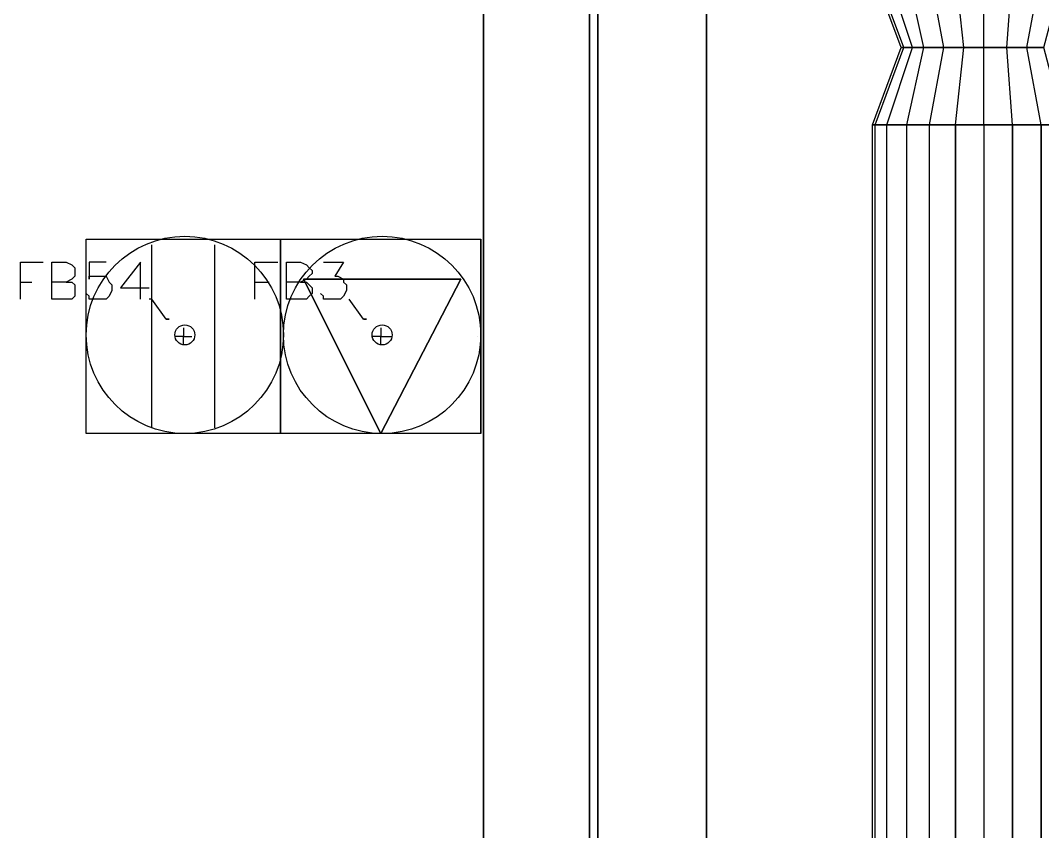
# Model space of a CAD drawing. Header units: metres. Extents: x 114 to 218, y 8 to 180.
# Drawn here: x 186.71 to 192.21, y 143.7 to 148.07 of the extents above; entities that cross this region are included whole.
import ezdxf

# ---------------------------------------------------------------- set-up
doc = ezdxf.new("R2010")
doc.units = ezdxf.units.M
doc.header["$MEASUREMENT"] = 0
for name, color, linetype in [('E-DATA-BOX', 7, 'Continuous'), ('E-FLOOR-BOX', 7, 'Continuous'), ('E-TFP-FLOOR BOX', 7, 'Continuous'), ('M-SA2S-Flex', 7, 'Continuous'), ('M-SA2S-Round', 7, 'Continuous'), ('S-3D-BEAM', 7, 'Continuous')]:
    doc.layers.add(name, color=color, linetype=linetype)

msp = doc.modelspace()

# ---------------------------------------------------------------- linework, layer by layer
at = {"layer": 'E-DATA-BOX', "color": 113, "true_color": 0x6edda5}
for points in [[(189.1849, 145.8444), (188.1082, 145.8444), (188.1082, 146.8903), (189.1849, 146.8903), (189.1849, 145.8444), (189.1849, 146.8903)], [(188.1082, 145.8444), (188.1082, 146.8903), (189.1849, 146.8903)], [(188.6466, 146.8903), (188.6466, 146.8903)], [(188.2313, 146.675), (189.0773, 146.675), (188.6466, 145.8444), (188.2313, 146.675), (188.2313, 146.675)], [(189.0773, 146.675), (188.2313, 146.675), (188.6466, 145.8444), (189.0773, 146.675)], [(188.1236, 146.3673), (188.1236, 146.3673)], [(189.1695, 146.3673), (189.1695, 146.3673)], [(188.6466, 145.8444), (188.6466, 145.8444)]]:
    msp.add_lwpolyline(points, dxfattribs=at)
msp.add_circle((188.6543, 146.375), 0.5307, dxfattribs=at)
msp.add_circle((188.6543, 146.375), 0.5307, dxfattribs=at)
msp.add_circle((188.6543, 146.375), 0.5307, dxfattribs=at)
at = {"layer": 'E-FLOOR-BOX', "color": 53, "true_color": 0xdddd6e}
for points in [[(188.1082, 146.8903), (188.1082, 145.8444), (187.0623, 145.8444), (187.0623, 146.8903), (188.1082, 146.8903)], [(187.5852, 146.8903), (187.5852, 146.8903)], [(187.416, 145.8751), (187.416, 146.8596)], [(187.7544, 145.8751), (187.7544, 146.8596)], [(187.0623, 146.3673), (187.0623, 146.3673)], [(188.1082, 146.3673), (188.1082, 146.3673)], [(187.5852, 145.8444), (187.5852, 145.8444)]]:
    msp.add_lwpolyline(points, dxfattribs=at)
msp.add_circle((187.5929, 146.375), 0.5307, dxfattribs=at)
msp.add_circle((187.5929, 146.375), 0.5307, dxfattribs=at)
msp.add_circle((187.5929, 146.375), 0.5307, dxfattribs=at)
at = {"layer": 'E-TFP-FLOOR BOX', "color": 53, "true_color": 0xdddd6e}
for points in [[(186.7085, 146.5673), (186.7085, 146.7673), (186.8315, 146.7673)], [(186.7085, 146.5673), (186.7085, 146.7673), (186.8315, 146.7673)], [(186.9546, 146.6596), (186.9853, 146.6596), (187.0007, 146.6442), (187.0007, 146.6288), (187.0007, 146.5981), (187.0007, 146.5827), (186.9853, 146.5673), (186.9546, 146.5673), (186.8777, 146.5673), (186.8777, 146.7673), (186.9546, 146.7673), (186.9853, 146.7519), (187.0007, 146.7365), (187.0007, 146.7211), (187.0007, 146.7057), (187.0007, 146.6904), (186.9853, 146.675), (186.9546, 146.6596), (186.8777, 146.6596)], [(186.9546, 146.6596), (186.9853, 146.6596), (187.0007, 146.6442), (187.0007, 146.6288), (187.0007, 146.5981), (187.0007, 146.5827), (186.9853, 146.5673), (186.9546, 146.5673), (186.8777, 146.5673), (186.8777, 146.7673), (186.9546, 146.7673), (186.9853, 146.7519), (187.0007, 146.7365), (187.0007, 146.7211), (187.0007, 146.7057), (187.0007, 146.6904), (186.9853, 146.675), (186.9546, 146.6596), (186.8777, 146.6596)], [(187.1699, 146.7673), (187.0776, 146.7673), (187.0776, 146.675), (187.0776, 146.6904), (187.1084, 146.6904), (187.1392, 146.6904), (187.1699, 146.6904), (187.1853, 146.6596), (187.2007, 146.6442), (187.2007, 146.6134), (187.1853, 146.5827), (187.1699, 146.5673), (187.1392, 146.5673), (187.1084, 146.5673), (187.0776, 146.5673), (187.0776, 146.5827), (187.0623, 146.5981)], [(187.1699, 146.7673), (187.0776, 146.7673), (187.0776, 146.675), (187.0776, 146.6904), (187.1084, 146.6904), (187.1392, 146.6904), (187.1699, 146.6904), (187.1853, 146.6596), (187.2007, 146.6442), (187.2007, 146.6134), (187.1853, 146.5827), (187.1699, 146.5673), (187.1392, 146.5673), (187.1084, 146.5673), (187.0776, 146.5673), (187.0776, 146.5827), (187.0623, 146.5981)], [(187.3545, 146.5673), (187.3545, 146.7673), (187.2468, 146.6288), (187.4006, 146.6288)], [(187.3545, 146.5673), (187.3545, 146.7673), (187.2468, 146.6288), (187.4006, 146.6288)], [(187.9698, 146.5673), (187.9698, 146.7673), (188.0928, 146.7673)], [(188.2159, 146.6596), (188.2466, 146.6596), (188.262, 146.6442), (188.2774, 146.6288), (188.2774, 146.5981), (188.262, 146.5827), (188.2466, 146.5673), (188.2159, 146.5673), (188.139, 146.5673), (188.139, 146.7673), (188.2159, 146.7673), (188.2466, 146.7519), (188.262, 146.7365), (188.2774, 146.7211), (188.2774, 146.7057), (188.262, 146.6904), (188.2466, 146.675), (188.2159, 146.6596), (188.139, 146.6596)], [(188.3389, 146.7673), (188.4466, 146.7673), (188.4005, 146.6904), (188.4158, 146.6904), (188.4466, 146.675), (188.4466, 146.6596), (188.462, 146.6442), (188.462, 146.6134), (188.4466, 146.5827), (188.4312, 146.5673), (188.4005, 146.5673), (188.3697, 146.5673), (188.3389, 146.5673), (188.3389, 146.5827), (188.3235, 146.5981)], [(186.7085, 146.6596), (186.77, 146.6596)], [(186.7085, 146.6596), (186.77, 146.6596)], [(187.9698, 146.6596), (188.0467, 146.6596)], [(187.4929, 146.4596), (187.416, 146.5673), (187.4006, 146.5673)], [(187.4929, 146.4596), (187.416, 146.5673), (187.4006, 146.5673)], [(188.5543, 146.4596), (188.4774, 146.5673)], [(187.4929, 146.4596), (187.5083, 146.4596), (187.5083, 146.4596), (187.4929, 146.4596), (187.4929, 146.4596)], [(187.4929, 146.4596), (187.5083, 146.4596), (187.5083, 146.4596), (187.4929, 146.4596), (187.4929, 146.4596)], [(188.5697, 146.4596), (188.5543, 146.4596), (188.5543, 146.4596), (188.5697, 146.4596), (188.5697, 146.4596)], [(187.5852, 146.4135), (187.5852, 146.3673), (187.6314, 146.3673)], [(188.6466, 146.4135), (188.6466, 146.3673), (188.7081, 146.3673)], [(187.5852, 146.3212), (187.5852, 146.3673), (187.5391, 146.3673)], [(187.5852, 146.3673), (187.5852, 146.3673)], [(187.5852, 146.3673), (187.5852, 146.3673)], [(187.6314, 146.3673), (187.6314, 146.3673)], [(188.6466, 146.3212), (188.6466, 146.3673), (188.6004, 146.3673)], [(188.6466, 146.3673), (188.6466, 146.3673)], [(188.6466, 146.3673), (188.6466, 146.3673)], [(188.7081, 146.3673), (188.7081, 146.3673)]]:
    msp.add_lwpolyline(points, dxfattribs=at)
for centre in [(187.5929, 146.375), (188.6543, 146.375)]:
    msp.add_circle(centre, 0.0538, dxfattribs=at)
at = {"layer": 'M-SA2S-Flex', "color": 5, "true_color": 0x0000ff}
for points in [[(191.4614, 147.9209), (191.446, 147.9209), (191.2922, 148.3362)], [(191.5076, 147.9209), (191.4614, 147.9209), (191.3076, 148.3362)], [(191.446, 147.9209), (191.4614, 147.9209), (191.3076, 148.3362)], [(191.5691, 147.9209), (191.5076, 147.9209), (191.3691, 148.3362)], [(191.4614, 147.9209), (191.5076, 147.9209), (191.3691, 148.3362)], [(191.6768, 147.9209), (191.5691, 147.9209), (191.4768, 148.3362)], [(191.5076, 147.9209), (191.5691, 147.9209), (191.4768, 148.3362)], [(191.5691, 147.9209), (191.6768, 147.9209), (191.5999, 148.3362)], [(191.7844, 147.9209), (191.6768, 147.9209), (191.5999, 148.3362)], [(191.6768, 147.9209), (191.7844, 147.9209), (191.7383, 148.3362)], [(191.8921, 147.9209), (191.7844, 147.9209), (191.7383, 148.3362)], [(191.7844, 147.9209), (191.8921, 147.9209), (191.8921, 148.3362)], [(192.0152, 147.9209), (191.8921, 147.9209), (191.8921, 148.3362)], [(191.8921, 147.9209), (192.0152, 147.9209), (192.0459, 148.3362)], [(192.1228, 147.9209), (192.0152, 147.9209), (192.0459, 148.3362)], [(192.0152, 147.9209), (192.1228, 147.9209), (192.1997, 148.3362)], [(192.2151, 147.9209), (192.1228, 147.9209), (192.1997, 148.3362)], [(192.1228, 147.9209), (192.2151, 147.9209), (192.3228, 148.3362)], [(191.3076, 147.5056), (191.2922, 147.5056), (191.446, 147.9209)], [(191.2922, 147.5056), (191.3076, 147.5056), (191.4614, 147.9209)], [(191.3691, 147.5056), (191.3076, 147.5056), (191.4614, 147.9209)], [(191.3076, 147.5056), (191.3691, 147.5056), (191.5076, 147.9209)], [(191.4768, 147.5056), (191.3691, 147.5056), (191.5076, 147.9209)], [(191.3691, 147.5056), (191.4768, 147.5056), (191.5691, 147.9209)], [(191.446, 147.9209), (191.446, 147.9209)], [(191.4614, 147.9209), (191.4614, 147.9209)], [(191.4614, 147.9209), (191.4614, 147.9209)], [(191.5999, 147.5056), (191.4768, 147.5056), (191.5691, 147.9209)], [(191.4768, 147.5056), (191.5999, 147.5056), (191.6768, 147.9209)], [(191.5076, 147.9209), (191.5076, 147.9209)], [(191.5076, 147.9209), (191.5076, 147.9209)], [(191.5691, 147.9209), (191.5691, 147.9209)], [(191.5691, 147.9209), (191.5691, 147.9209)], [(191.7383, 147.5056), (191.5999, 147.5056), (191.6768, 147.9209)], [(191.5999, 147.5056), (191.7383, 147.5056), (191.7844, 147.9209)], [(191.6768, 147.9209), (191.6768, 147.9209)], [(191.6768, 147.9209), (191.6768, 147.9209)], [(191.8921, 147.5056), (191.7383, 147.5056), (191.7844, 147.9209)], [(191.7383, 147.5056), (191.8921, 147.5056), (191.8921, 147.9209)], [(191.7844, 147.9209), (191.7844, 147.9209)], [(191.7844, 147.9209), (191.7844, 147.9209)], [(192.0459, 147.5056), (191.8921, 147.5056), (191.8921, 147.9209)], [(191.8921, 147.5056), (192.0459, 147.5056), (192.0152, 147.9209)], [(191.8921, 147.9209), (191.8921, 147.9209)], [(191.8921, 147.9209), (191.8921, 147.9209)], [(192.1997, 147.5056), (192.0459, 147.5056), (192.0152, 147.9209)], [(192.0152, 147.9209), (192.0152, 147.9209)], [(192.0152, 147.9209), (192.0152, 147.9209)], [(192.0459, 147.5056), (192.1997, 147.5056), (192.1228, 147.9209)], [(192.3228, 147.5056), (192.1997, 147.5056), (192.1228, 147.9209)], [(192.1228, 147.9209), (192.1228, 147.9209)], [(192.1228, 147.9209), (192.1228, 147.9209)], [(192.1997, 147.5056), (192.3228, 147.5056), (192.2151, 147.9209)], [(191.2922, 147.5056), (191.2922, 147.5056)], [(191.3076, 147.5056), (191.3076, 147.5056)], [(191.3076, 147.5056), (191.3076, 147.5056)], [(191.3691, 147.5056), (191.3691, 147.5056)], [(191.3691, 147.5056), (191.3691, 147.5056)], [(191.4768, 147.5056), (191.4768, 147.5056)], [(191.4768, 147.5056), (191.4768, 147.5056)], [(191.5999, 147.5056), (191.5999, 147.5056)], [(191.5999, 147.5056), (191.5999, 147.5056)], [(191.7383, 147.5056), (191.7383, 147.5056)], [(191.7383, 147.5056), (191.7383, 147.5056)], [(191.8921, 147.5056), (191.8921, 147.5056)], [(191.8921, 147.5056), (191.8921, 147.5056)], [(192.0459, 147.5056), (192.0459, 147.5056)], [(192.0459, 147.5056), (192.0459, 147.5056)], [(192.1997, 147.5056), (192.1997, 147.5056)], [(192.1997, 147.5056), (192.1997, 147.5056)]]:
    msp.add_lwpolyline(points, dxfattribs=at)
at = {"layer": 'M-SA2S-Round', "color": 5, "true_color": 0x0000ff}
for points in [[(192.3228, 147.5056), (192.1997, 147.5056), (192.0459, 147.5056), (191.8921, 147.5056), (191.7383, 147.5056), (191.5999, 147.5056), (191.4768, 147.5056), (191.3691, 147.5056), (191.3076, 147.5056), (191.2922, 147.5056), (191.3076, 147.5056), (191.3691, 147.5056), (191.4768, 147.5056), (191.5999, 147.5056), (191.7383, 147.5056), (191.8921, 147.5056), (191.8921, 141.5067), (192.0459, 141.5067), (192.0459, 147.5056), (191.8921, 147.5056)], [(191.2922, 141.5067), (191.2922, 147.5056)], [(191.2922, 147.5056), (191.2922, 147.5056)], [(191.3076, 141.5067), (191.3076, 147.5056)], [(191.3076, 141.5067), (191.3076, 147.5056)], [(191.3076, 147.5056), (191.3076, 147.5056)], [(191.3076, 147.5056), (191.3076, 147.5056)], [(191.3691, 141.5067), (191.3691, 147.5056)], [(191.3691, 141.5067), (191.3691, 147.5056)], [(191.3691, 147.5056), (191.3691, 147.5056)], [(191.3691, 147.5056), (191.3691, 147.5056)], [(191.4768, 141.5067), (191.4768, 147.5056)], [(191.4768, 141.5067), (191.4768, 147.5056)], [(191.4768, 147.5056), (191.4768, 147.5056)], [(191.4768, 147.5056), (191.4768, 147.5056)], [(191.5999, 141.5067), (191.5999, 147.5056)], [(191.5999, 141.5067), (191.5999, 147.5056)], [(191.5999, 147.5056), (191.5999, 147.5056)], [(191.5999, 147.5056), (191.5999, 147.5056)], [(191.7383, 147.5056), (191.7383, 141.5067)], [(191.7383, 141.5067), (191.7383, 147.5056)], [(191.7383, 147.5056), (191.7383, 147.5056)], [(191.7383, 147.5056), (191.7383, 147.5056)], [(191.8921, 147.5056), (191.8921, 141.5067)], [(191.8921, 147.5056), (191.8921, 147.5056)], [(191.8921, 147.5056), (191.8921, 147.5056)], [(192.0459, 141.5067), (192.1997, 141.5067), (192.1997, 147.5056), (192.0459, 147.5056)], [(192.0459, 147.5056), (192.0459, 141.5067)], [(192.0459, 147.5056), (192.0459, 147.5056)], [(192.0459, 147.5056), (192.0459, 147.5056)], [(192.1997, 147.5056), (192.3228, 147.5056)], [(192.1997, 147.5056), (192.1997, 141.5067)], [(192.1997, 147.5056), (192.1997, 147.5056)], [(192.1997, 147.5056), (192.1997, 147.5056)]]:
    msp.add_lwpolyline(points, dxfattribs=at)
at = {"layer": 'S-3D-BEAM', "color": 4, "true_color": 0x00ffff}
for points in [[(189.2003, 162.0105), (190.4001, 162.0105), (190.4001, 162.0105), (190.4001, 107.8361), (189.2003, 107.8361), (189.2003, 162.0105)], [(189.2003, 107.8361), (189.2003, 162.0105), (189.2003, 107.8361)], [(189.7694, 162.0105), (189.2003, 162.0105), (189.2003, 162.0105), (189.2003, 107.8361), (189.7694, 107.8361), (189.7694, 162.0105)], [(189.2003, 162.0105), (189.7694, 162.0105), (189.7694, 162.0105), (189.7694, 107.8361), (189.2003, 107.8361), (189.2003, 162.0105)], [(189.2003, 107.8361), (189.2003, 162.0105), (189.2003, 107.8361)], [(190.4001, 162.0105), (189.2003, 162.0105), (189.2003, 162.0105), (189.2003, 107.8361), (190.4001, 107.8361), (190.4001, 162.0105)], [(189.8156, 162.0105), (190.4001, 162.0105), (189.8156, 162.0105), (189.8156, 162.0105), (189.8156, 107.8361), (190.4001, 107.8361), (190.4001, 162.0105), (190.4001, 162.0105), (189.2003, 162.0105), (189.7694, 162.0105)], [(189.7694, 107.8361), (189.7694, 162.0105), (189.7694, 107.8361)], [(189.8156, 162.0105), (190.4001, 162.0105), (190.4001, 162.0105), (190.4001, 107.8361), (189.8156, 107.8361), (189.8156, 162.0105)], [(189.8156, 107.8361), (189.8156, 162.0105), (189.8156, 107.8361)], [(190.4001, 107.8361), (190.4001, 162.0105), (190.4001, 107.8361)], [(190.4001, 107.8361), (190.4001, 162.0105), (190.4001, 107.8361)]]:
    msp.add_lwpolyline(points, dxfattribs=at)

doc.saveas('drawing.dxf')
